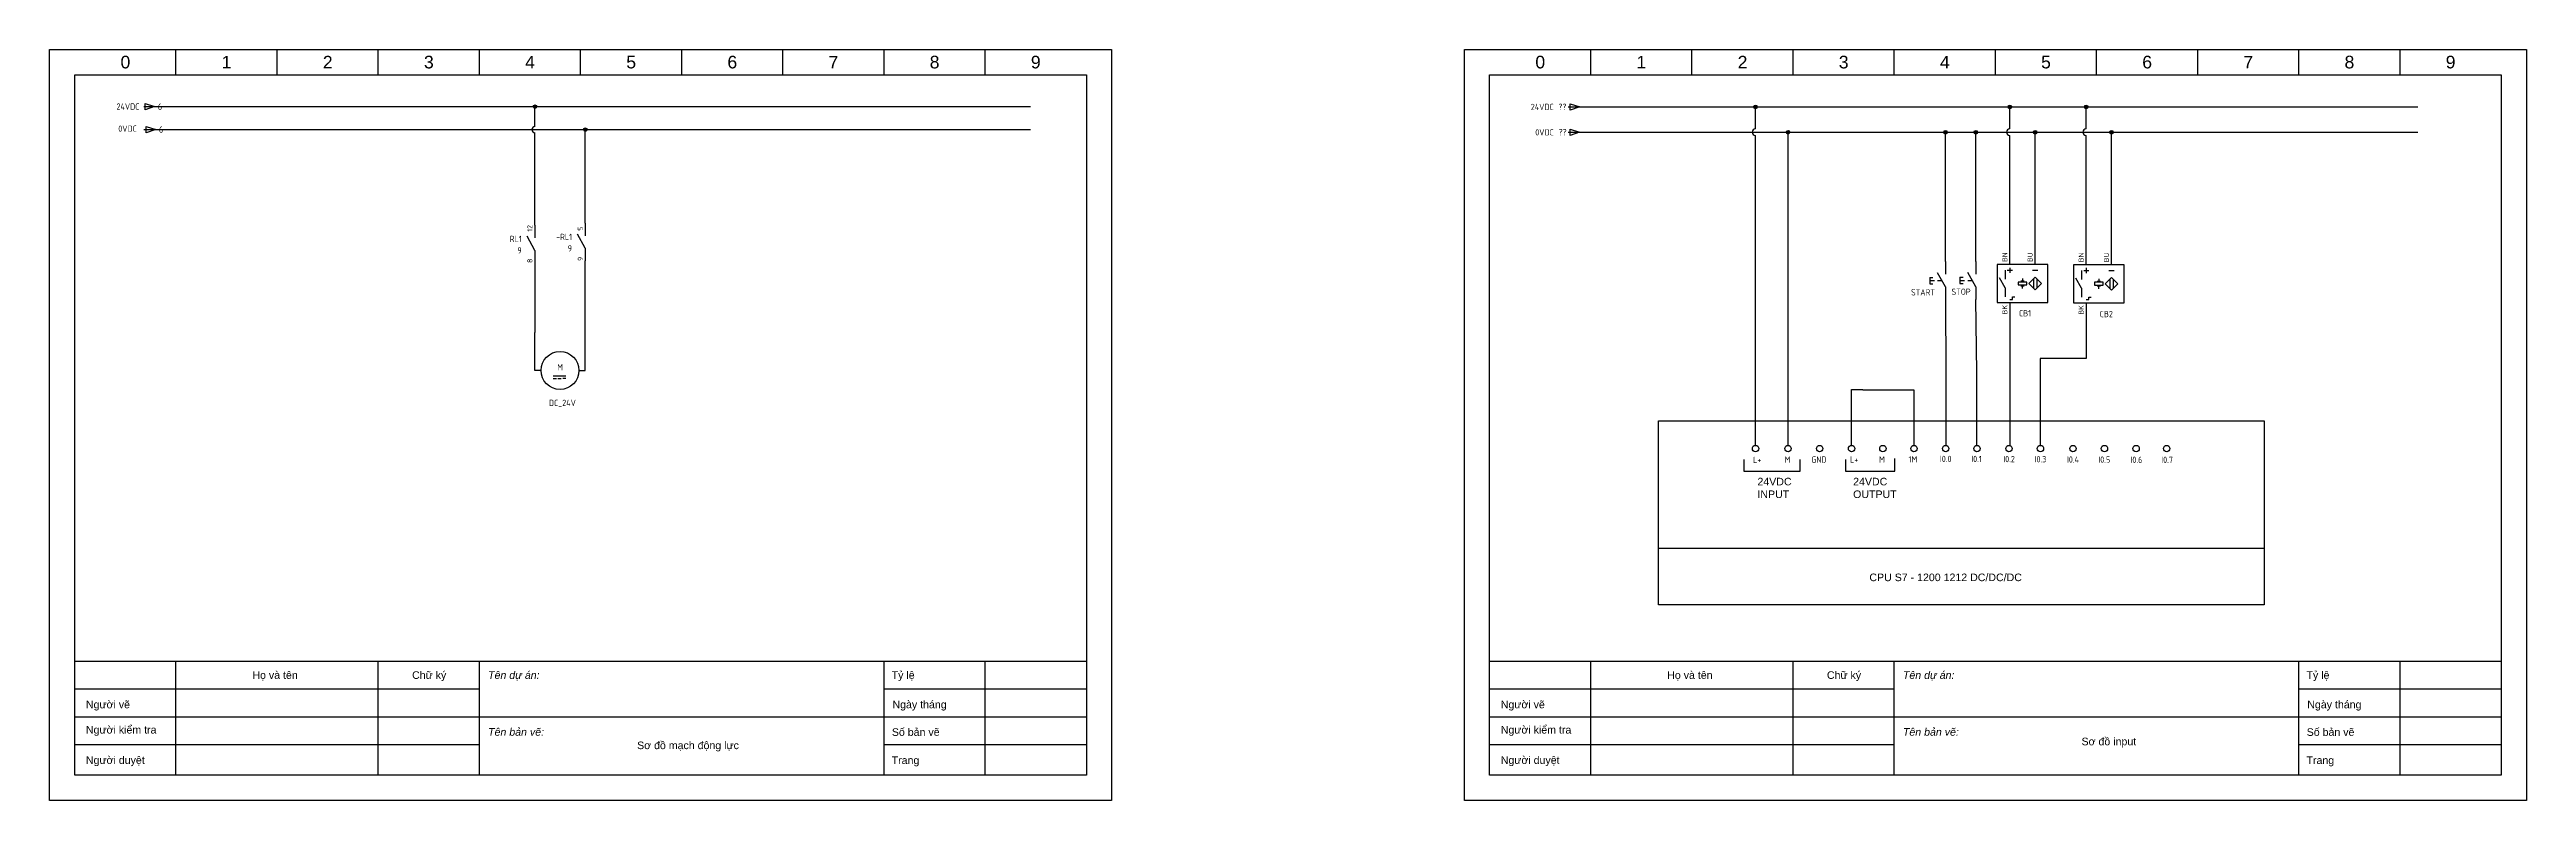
# Model space of a CAD drawing. Header units: inches. Extents: x 0 to 2631, y -6 to 297.
# Drawn here: x 0 to 979, y 0 to 297 of the extents above; entities that cross this region are included whole.
import ezdxf
from ezdxf.enums import TextEntityAlignment as Align

# ---------------------------------------------------------------- set-up
doc = ezdxf.new("R2010")
doc.units = ezdxf.units.IN
doc.header["$MEASUREMENT"] = 0
for name, color, linetype in [('24V', 1, 'Continuous'), ('DESC', 150, 'Continuous'), ('MISC', 7, 'Continuous'), ('SYMS', 7, 'Continuous'), ('TAGS', 150, 'Continuous'), ('TERMS', 123, 'Continuous'), ('XREF', 7, 'Continuous'), ('XREFCHILD', 134, 'Continuous')]:
    doc.layers.add(name, color=color, linetype=linetype)
doc.styles.get("Standard").update_dxf_attribs({"font": 'arial.ttf', "height": 3})
doc.styles.add('WD_IEC', font='ISOCP2.shx', dxfattribs={"width": 0.9, "height": 4})

# ---------------------------------------------------------------- blocks, each defined once
blk = doc.blocks.new('*U59')
blk.add_line((0, -5), (0, 5))
blk = doc.blocks.new('*U60')
at = {"color": 0, "linetype": 'ByBlock', "lineweight": -2, "transparency": 16777216}
blk.add_blockref('*U59', (0, 0), dxfattribs=at)
blk = doc.blocks.new('*U43')
blk.add_line((0, -5), (0, 5))
blk = doc.blocks.new('*U44')
at = {"color": 0, "linetype": 'ByBlock', "lineweight": -2, "transparency": 16777216}
blk.add_blockref('*U43', (0, 0), dxfattribs=at)
blk = doc.blocks.new('*U45')
blk.add_line((0, -5), (0, 5))
blk = doc.blocks.new('*U46')
at = {"color": 0, "linetype": 'ByBlock', "lineweight": -2, "transparency": 16777216}
blk.add_blockref('*U45', (0, 0), dxfattribs=at)
blk = doc.blocks.new('*U47')
blk.add_line((0, -5), (0, 5))
blk = doc.blocks.new('*U48')
at = {"color": 0, "linetype": 'ByBlock', "lineweight": -2, "transparency": 16777216}
blk.add_blockref('*U47', (0, 0), dxfattribs=at)
blk = doc.blocks.new('*U49')
blk.add_line((0, -5), (0, 5))
blk = doc.blocks.new('*U50')
at = {"color": 0, "linetype": 'ByBlock', "lineweight": -2, "transparency": 16777216}
blk.add_blockref('*U49', (0, 0), dxfattribs=at)
blk = doc.blocks.new('*U51')
blk.add_line((0, -5), (0, 5))
blk = doc.blocks.new('*U52')
at = {"color": 0, "linetype": 'ByBlock', "lineweight": -2, "transparency": 16777216}
blk.add_blockref('*U51', (0, 0), dxfattribs=at)
blk = doc.blocks.new('*U53')
blk.add_line((0, -5), (0, 5))
blk = doc.blocks.new('*U54')
at = {"color": 0, "linetype": 'ByBlock', "lineweight": -2, "transparency": 16777216}
blk.add_blockref('*U53', (0, 0), dxfattribs=at)
blk = doc.blocks.new('*U55')
blk.add_line((0, -5), (0, 5))
blk = doc.blocks.new('*U56')
at = {"color": 0, "linetype": 'ByBlock', "lineweight": -2, "transparency": 16777216}
blk.add_blockref('*U55', (0, 0), dxfattribs=at)
blk = doc.blocks.new('*U57')
blk.add_line((0, -5), (0, 5))
blk = doc.blocks.new('*U58')
at = {"color": 0, "linetype": 'ByBlock', "lineweight": -2, "transparency": 16777216}
blk.add_blockref('*U57', (0, 0), dxfattribs=at)
blk = doc.blocks.new('new block')
for p, q in [((10, 10), (10, 287)), ((10, 287), (410, 287)), ((410, 287), (410, 10)), ((410, 55.02), (10, 55.02)), ((50, 10), (50, 55.02)), ((130, 10), (130, 55.02)), ((170, 10), (170, 55.02)), ((330, 10), (330, 55.02)), ((370, 10), (370, 55.02)), ((170, 44.01), (10, 44.01)), ((410, 44.01), (330, 44.01)), ((410, 33.01), (10, 33.01)), ((170, 22), (10, 22)), ((410, 22), (330, 22)), ((410, 10), (10, 10))]:
    blk.add_line(p, q)
blk.add_lwpolyline([(0, 0), (0, 297), (420, 297), (420, 0), (0, 0)], close=True)
for name, p in [('*U60', (50, 292)), ('*U44', (90, 292)), ('*U46', (130, 292)), ('*U48', (170, 292)), ('*U50', (210, 292)), ('*U52', (250, 292)), ('*U54', (290, 292)), ('*U56', (330, 292)), ('*U58', (370, 292))]:
    blk.add_blockref(name, p)
for s, width, gutter_width, heights, insert, char_height, attachment_point in [('{\\fArial|b0|i0|c163|p34;0}', 18.0473, 25, [0], (30, 292), 5, 5), ('{\\fArial|b0|i0|c163|p34;1 }', 18.0473, 25, [0], (70, 292), 5, 5), ('{\\fArial|b0|i0|c163|p34;2 }', 18.0473, 25, [0], (110, 292), 5, 5), ('{\\fArial|b0|i0|c163|p34;3 }', 18.0473, 25, [0], (150, 292), 5, 5), ('{\\fArial|b0|i0|c163|p34;4 }', 18.0473, 25, [0], (190, 292), 5, 5), ('{\\fArial|b0|i0|c163|p34;5 }', 18.0473, 25, [0], (230, 292), 5, 5), ('{\\fArial|b0|i0|c163|p34;6 }', 18.0473, 25, [0], (270, 292), 5, 5), ('{\\fArial|b0|i0|c163|p34;7  }', 18.0473, 25, [0], (310, 292), 5, 5), ('{\\fArial|b0|i0|c163|p34;8 }', 18.0473, 25, [0], (350, 292), 5, 5), ('{\\fArial|b0|i0|c163|p34;9 }', 18.0473, 25, [0], (390, 292), 5, 5), ('{\\fArial|b0|i0|c163|p34;Họ và tên }', 19.3697, 15, [3], (80.22, 51.09), 3, 1), ('{\\fArial|b0|i0|c163|p34;Chữ ký }', 19.3697, 15, [3], (143.37, 51.09), 3, 1), ('{\\fArial|b0|i1|c163|p34;Tên dự án: \\fArial|b0|i0|c163|p34;  }', 21.9021, 15, [3], (173.42, 51.09), 3, 1), ('{\\fArial|b0|i0|c163|p34;Tỷ lệ }', 13.2781, 15, [3], (333.02, 51.09), 3, 1), ('{\\fArial|b0|i0|c163|p34;Người vẽ}', 19.3697, 15, [3], (14.39, 39.47), 3, 1), ('\\pxt6;{\\fArial|b0|i0|c163|p34;Ngày tháng }', 27.7555, 0, [3], (333.33, 39.46), 3, 1), ('{\\fArial|b0|i0|c163|p34;Người kiểm tra }', 31.6874, 15, [3], (14.39, 29.47), 3, 1), ('{\\fArial|b0|i1|c163|p34;Tên bản vẽ: \\fArial|b0|i0|c163|p34; }', 23.6205, 15, [3], (173.42, 28.6), 3, 1), ('{\\fArial|b0|i0|c163|p34;Số bản vẽ   }', 19.3697, 15, [3], (333.1, 28.55), 3, 1), ('{\\fArial|b0|i0|c163|p34;Người duyệt  }', 31.6874, 15, [3], (14.39, 17.47), 3, 1), ('{\\fArial|b0|i0|c163|p34;Trang }', 19.3697, 15, [3], (333.02, 17.41), 3, 1)]:
    blk.add_mtext_dynamic_manual_height_columns(s, width=width, gutter_width=gutter_width, heights=heights, dxfattribs=dict(insert=insert, char_height=char_height, attachment_point=attachment_point))
for tag, p in [('TYLE', (376.15, 46.38)), ('TEN_DU_AN', (224.58, 39.14)), ('NGUOI_VE', (62.36, 36.05)), ('DATE', (376.55, 36.05)), ('NGUOI_KIEMTRA', (62.36, 24.96)), ('TEN_BAN_VE', (224.81, 17.27)), ('SHEET', (376.29, 25.51)), ('NGUOI_DUYET', (62.36, 13.48)), ('SHEET_MAX', (376.25, 14.77))]:
    blk.add_attdef(tag, p, '', height=3)
at = {"flags": 9}
blk.add_attdef('WD_TB', (0, 0), '', height=3, dxfattribs=at)
blk = doc.blocks.new('HA1S3')
blk.add_lwpolyline([(-3.75, 0), (0, 1.25), (0, -1.25)], close=True)
at = {"style": 'WD_IEC'}
blk.add_attdef('XREF', text='', height=2.5, dxfattribs=at).set_placement((-5, 0), align=Align.MIDDLE_RIGHT)
at = {"style": 'WD_IEC', "flags": 1}
blk.add_attdef('SIGCODE', text='', height=1, dxfattribs=at).set_placement((-2.5, 1.8), align=Align.RIGHT)
at = {"style": 'WD_IEC'}
for tag, p, height, flags in [('X1TERM01', (0, 0), 0.32, 1), ('WIRENO', (1.25, 1), 2.5, 8)]:
    blk.add_attdef(tag, p, '', height=height, dxfattribs=dict(at, flags=flags))
blk.add_attdef('DESC1', text='', height=2.5, dxfattribs=at).set_placement((1.25, -1), align=Align.TOP_LEFT)
blk = doc.blocks.new('VMO1M6')
for p, q in [((-10.02, 0), (-10, 15)), ((10, 0), (10, 15)), ((-7.5, 0), (-10.02, 0)), ((7.5, 0), (10, 0)), ((-2.66, -2.16), (2.34, -2.16)), ((-2.66, -3.16), (-1.41, -3.16)), ((-0.81, -3.16), (0.49, -3.16)), ((2.34, -3.16), (1.09, -3.16))]:
    blk.add_line(p, q)
blk.add_circle((0, 0), 7.5)
at = {"style": 'WD_IEC'}
for tag, p in [('INST', (-16.04, 9.25)), ('RATING1', (-16.04, -0.8)), ('TAG1', (-16.04, 3.25)), ('LOC', (-16.04, 6.25)), ('DESC2', (-16.04, -11.1)), ('DESC1', (-16.04, -8.1)), ('DESC3', (-16.04, -14.1))]:
    blk.add_attdef(tag, text='', height=2.5, dxfattribs=at).set_placement(p, align=Align.RIGHT)
for tag, p in [('TERM01', (-10.52, 14.94)), ('TERM02', (9.48, 14.94))]:
    blk.add_attdef(tag, text='', height=2, rotation=90, dxfattribs=at).set_placement(p, align=Align.RIGHT)
at = {"style": 'WD_IEC', "flags": 1}
for tag, p, height in [('X2TERM01', (-10, 15), 0.32), ('X2TERM02', (10, 15), 0.32), ('MFG', (10.83, 2.04), 1.5), ('CAT', (10.83, -0.02), 1.5), ('ASSYCODE', (10.72, -6.29), 1), ('FAMILY', (10.72, -7.79), 1), ('CATDESC', (10.72, -9.29), 1)]:
    blk.add_attdef(tag, p, '', height=height, dxfattribs=at)
at = {"style": 'WD_IEC'}
blk.add_attdef('M', text='', height=2.5, dxfattribs=at).set_placement((0.02, 0.02), align=Align.CENTER)
at = {"lineweight": 15, "style": 'WD_IEC'}
blk.add_attdef('XREF', text='', height=2.5, dxfattribs=at).set_placement((-16.04, -5.1), align=Align.RIGHT)
at = {"style": 'WD_IEC', "width": 0.9}
blk.add_attdef('WDTAGALT', text='', height=2.5, dxfattribs=at).set_placement((-16.04, -17.1), align=Align.RIGHT)
blk = doc.blocks.new('WDDOT')
for radius in [0.72, 0.449, 0.223]:
    blk.add_circle((0, 0), radius)
blk = doc.blocks.new('VT0_02')
blk.add_circle((0, 0), 1.25)
at = {"style": 'WD_IEC'}
blk.add_attdef('TAG1', text='', height=2.5, dxfattribs=at).set_placement((-0.5, 1.75), align=Align.RIGHT)
at = {"style": 'WD_IEC', "flags": 1}
for tag, p in [('X4TERM01', (-1.25, 0)), ('X2TERM01', (0, 1.25)), ('X1TERM01', (1.25, 0)), ('X8TERM01', (0, -1.25))]:
    blk.add_attdef(tag, p, '', height=0.32, dxfattribs=at)
blk = doc.blocks.new('VPB11')
for p, q in [((-6.25, 1.25), (-6.25, -1.25)), ((-6.25, 1.25), (-5, 1.25)), ((-6.25, 0), (-4.375, 0)), ((0, -2.5), (-3.125, 3.125)), ((-3.125, 0), (-1.389, 0)), ((0, 7.5), (0, 2.5)), ((-6.25, -1.25), (-5, -1.25)), ((0, -2.5), (0, -7.5))]:
    blk.add_line(p, q)
at = {"style": 'WD_IEC'}
for tag, p in [('INST', (-8, 10.25)), ('TAG1', (-8, 3.25)), ('LOC', (-8, 6.75)), ('DESC1', (-8, -10.35)), ('DESC3', (-8, -17.35)), ('DESC2', (-8, -13.85))]:
    blk.add_attdef(tag, text='', height=2.5, dxfattribs=at).set_placement(p, align=Align.RIGHT)
at = {"style": 'WD_IEC', "flags": 9}
for tag, p in [('MFG', (-8.5, -0.25)), ('CAT', (-8.5, -2.75))]:
    blk.add_attdef(tag, text='', height=1.5, dxfattribs=at).set_placement(p, align=Align.RIGHT)
at = {"style": 'WD_IEC'}
blk.add_attdef('TERM01', text='', height=2, rotation=90, dxfattribs=at).set_placement((-1, 7.5), align=Align.RIGHT)
blk.add_attdef('TERM02', (-1, -7.5), '', height=2, rotation=90, dxfattribs=at)
at = {"style": 'WD_IEC', "flags": 1}
for tag, p, height in [('X2TERM01', (0, 7.5), 0.32), ('X1LINK', (0, 0), 0.32), ('CONTACT', (0.5, 4.5), 1), ('COMMON', (1.75, 3.25), 1), ('X8TERM02', (0, -7.5), 0.32), ('ASSYCODE', (1, -4), 1), ('FAMILY', (1, -5.5), 1), ('CATDESC', (1, -7), 1)]:
    blk.add_attdef(tag, p, '', height=height, dxfattribs=at)
at = {"lineweight": 15, "style": 'WD_IEC'}
blk.add_attdef('XREF', text='', height=2.5, dxfattribs=at).set_placement((-8, -6.35), align=Align.RIGHT)
blk = doc.blocks.new('VPX11U3')
for p, q in [((-1.88, -1.75), (-4.06, 2.19)), ((-1.88, 5.25), (-1.88, 1.75)), ((-1, 5.25), (1, 5.25)), ((0, 6.25), (0, 4.25)), ((5, 1.95), (5, 0.88)), ((9, 5.25), (11, 5.25)), ((9.38, 1.87), (9.38, -1.88)), ((10.62, 1.87), (10.62, -1.88)), ((-1.88, -1.75), (-1.88, -5.25)), ((0, -6.25), (1, -6.25)), ((1, -6.25), (1, -5.25)), ((1, -5.25), (2, -5.25)), ((5, -1.95), (5, -0.88))]:
    blk.add_line(p, q)
for points in [[(-5, -7.5), (15, -7.5), (15, 7.5), (-5, 7.5)], [(3.25, 0.58), (3.25, -0.57), (6.75, -0.57), (6.75, 0.58)], [(10, 2.5), (12.5, 0), (10, -2.5), (7.5, 0)]]:
    blk.add_lwpolyline(points, close=True)
for points in [[(5.7, 0.88), (4.3, 0.88)], [(4.3, -0.88), (5.7, -0.88)]]:
    blk.add_lwpolyline(points)
at = {"style": 'WD_IEC'}
for tag, p in [('INST', (-6.75, 10.25)), ('TAG1', (-6.75, 3.25)), ('LOC', (-6.75, 6.75)), ('DESC3', (-6.75, -12.2)), ('DESC2', (-6.75, -8.7)), ('DESC1', (-6.75, -5.2))]:
    blk.add_attdef(tag, text='', height=2.5, dxfattribs=at).set_placement(p, align=Align.RIGHT)
for tag, p in [('TERM02', (-1, 8.5)), ('TERM03', (9, 8.5))]:
    blk.add_attdef(tag, p, '', height=2, rotation=90, dxfattribs=at)
at = {"lineweight": 15, "style": 'WD_IEC'}
for tag, p in [('XREF', (-6.75, -1.35)), ('WDTAGALT', (-7, -15.5))]:
    blk.add_attdef(tag, text='', height=2.5, dxfattribs=at).set_placement(p, align=Align.RIGHT)
at = {"style": 'WD_IEC', "flags": 1}
for tag, p, height in [('X2TERM02', (0, 7.5), 0.32), ('X2TERM03', (10, 7.5), 0.32), ('MFG', (17.75, 6.5), 1.5), ('CAT', (17.75, 4), 1.5), ('X8TERM01', (0, -7.5), 0.32), ('ASSYCODE', (16, -4), 1), ('FAMILY', (16, -5.5), 1), ('CATDESC', (16, -7), 1)]:
    blk.add_attdef(tag, p, '', height=height, dxfattribs=at)
at = {"style": 'WD_IEC'}
blk.add_attdef('TERM01', text='', height=2, rotation=90, dxfattribs=at).set_placement((-1, -8.5), align=Align.RIGHT)
blk = doc.blocks.new('VCR21')
for p, q in [((0, -2.5), (-3.12, 3.12)), ((0, 7.5), (0, 2.5)), ((0, -2.5), (0, -7.5))]:
    blk.add_line(p, q)
at = {"style": 'WD_IEC'}
for tag, p in [('TAG2', (-5.25, 0.75)), ('INST', (-5.25, 6.75)), ('LOC', (-5.25, 3.75)), ('DESC2', (-5.25, -9.75)), ('DESC1', (-5.25, -6.75)), ('XREF', (-5.25, -3.75)), ('DESC3', (-5.25, -12.75))]:
    blk.add_attdef(tag, text='', height=2.5, dxfattribs=at).set_placement(p, align=Align.RIGHT)
blk.add_attdef('TERM01', text='', height=2, rotation=90, dxfattribs=at).set_placement((-1, 7.5), align=Align.RIGHT)
blk.add_attdef('TERM02', (-1, -7.5), '', height=2, rotation=90, dxfattribs=at)
at = {"style": 'WD_IEC', "flags": 1}
for tag, p, height in [('X4LINK', (-2.75, 0), 0.32), ('X1LINK', (-0.5, 0), 0.32), ('X2TERM01', (0, 7.5), 0.32), ('X8TERM02', (0, -7.5), 0.32), ('CONTACT', (4, -3.5), 1), ('FAMILY', (4, -5), 1), ('COMMON', (5.25, -4.75), 1)]:
    blk.add_attdef(tag, p, '', height=height, dxfattribs=at)

msp = doc.modelspace()

# ---------------------------------------------------------------- linework, layer by layer
for p, q in [((37.28, 265.31), (387.87, 265.31)), ((211.87, 228.38), (211.87, 265.31)), ((600.51, 264.31), (936.58, 264.31)), ((687.48, 140.43), (687.48, 264.31)), ((749.75, 213.11), (749.75, 264.31)), ((761.7, 213.17), (761.7, 264.31)), ((785.2, 211.95), (785.2, 264.31)), ((815.39, 211.86), (815.39, 264.31)), ((191.96, 212.58), (191.87, 185.06)), ((211.87, 185.07), (211.87, 213.38)), ((749.75, 198.11), (749.84, 169.27)), ((762.19, 169.3), (761.7, 198.17)), ((775.2, 196.95), (775.2, 140.43)), ((805.39, 196.86), (805.39, 174.81)), ((749.84, 169.27), (749.84, 140.43)), ((762.19, 140.43), (762.19, 169.3)), ((805.39, 174.81), (787.25, 174.81)), ((787.25, 174.81), (787.25, 140.43)), ((712.61, 140.43), (712.61, 162.53)), ((712.61, 162.53), (717.06, 162.53)), ((717.06, 162.43), (737.21, 162.43)), ((737.21, 162.43), (737.21, 140.43)), ((670.03, 134.82), (670.03, 130.2)), ((670.03, 130.2), (692.22, 130.2)), ((692.22, 130.2), (692.22, 134.82)), ((710.2, 134.86), (710.2, 130.2)), ((710.2, 130.2), (729.72, 130.2)), ((729.72, 130.2), (729.72, 135.21)), ((636.29, 99.77), (875.76, 99.77))]:
    msp.add_line(p, q)
msp.add_lwpolyline([(636.29, 150.15), (875.76, 150.15), (875.76, 77.32), (636.29, 77.32)], close=True)
at = {"layer": '24V'}
for p, q in [((37.28, 274.42), (387.87, 274.42)), ((191.96, 266.58), (191.96, 274.42)), ((600.51, 274.31), (936.58, 274.31)), ((674.59, 273.48), (674.59, 274.31)), ((775.2, 265.58), (775.2, 274.31)), ((805.39, 265.58), (805.39, 274.31)), ((674.62, 265.58), (674.62, 273.48)), ((191.96, 227.58), (191.96, 264.04)), ((674.62, 140.43), (674.62, 263.04)), ((775.2, 211.95), (775.2, 263.04)), ((805.39, 211.86), (805.39, 263.04))]:
    msp.add_line(p, q, dxfattribs=at)
for centre in [(191.96, 265.31), (674.62, 264.31), (775.2, 264.31), (805.39, 264.31)]:
    msp.add_arc(centre, 1.27, 90, 270, dxfattribs=at)

# ---------------------------------------------------------------- block references
for p in [(0, 0), (559.49, 0)]:
    msp.add_blockref('new block', p)
at = {"layer": 'SYMS'}
ref = msp.add_blockref('HA1S3', (37.81, 274.42), dxfattribs=dict(at, rotation=180))
ref.add_attrib('XREF', '9', dxfattribs={"layer": 'XREF', "height": 2.5, "rotation": 180, "style": 'WD_IEC'}).set_placement((42.81, 274.42), align=Align.MIDDLE_RIGHT)
ref.add_attrib('DESC1', '24VDC', dxfattribs={"layer": 'DESC', "color": 0, "height": 2.5, "style": 'WD_IEC'}).set_placement((26.47, 275.69), align=Align.TOP_LEFT)
for p in [(191.96, 274.42), (674.59, 274.31), (775.2, 274.31), (805.39, 274.31), (211.87, 265.31), (687.48, 264.31), (749.75, 264.31), (761.7, 264.31), (785.2, 264.31), (815.39, 264.31)]:
    msp.add_blockref('WDDOT', p, dxfattribs=at)
ref = msp.add_blockref('HA1S3', (601.36, 274.31), dxfattribs=dict(at, rotation=180))
ref.add_attrib('XREF', '??', dxfattribs={"layer": 'XREF', "height": 2.5, "style": 'WD_IEC'}).set_placement((599.84, 274.31), align=Align.MIDDLE_RIGHT)
ref.add_attrib('DESC1', '24VDC', dxfattribs={"layer": 'DESC', "color": 0, "height": 2.5, "style": 'WD_IEC'}).set_placement((585.76, 275.54), align=Align.TOP_LEFT)
ref = msp.add_blockref('HA1S3', (38.23, 265.35), dxfattribs=dict(at, rotation=180))
ref.add_attrib('XREF', '9', dxfattribs={"layer": 'XREF', "height": 2.5, "rotation": 180, "style": 'WD_IEC'}).set_placement((43.23, 265.35), align=Align.MIDDLE_RIGHT)
ref.add_attrib('DESC1', '0VDC', dxfattribs={"layer": 'DESC', "color": 0, "height": 2.5, "style": 'WD_IEC'}).set_placement((27.18, 266.95), align=Align.TOP_LEFT)
ref = msp.add_blockref('HA1S3', (601.29, 264.31), dxfattribs=dict(at, rotation=180))
ref.add_attrib('XREF', '??', dxfattribs={"layer": 'XREF', "height": 2.5, "style": 'WD_IEC'}).set_placement((599.94, 264.31), align=Align.MIDDLE_RIGHT)
ref.add_attrib('DESC1', '0VDC', dxfattribs={"layer": 'DESC', "color": 0, "height": 2.5, "style": 'WD_IEC'}).set_placement((587.52, 265.5), align=Align.TOP_LEFT)
ref = msp.add_blockref('VCR21', (191.96, 220.08), dxfattribs=at)
ref.add_attrib('TERM02', '8', (190.96, 212.58), dxfattribs={"layer": 'TERMS', "color": 0, "height": 2, "rotation": 90, "style": 'WD_IEC'})
ref.add_attrib('TERM01', '12', dxfattribs={"layer": 'TERMS', "color": 0, "height": 2, "rotation": 90, "style": 'WD_IEC'}).set_placement((190.96, 227.58), align=Align.RIGHT)
ref.add_attrib('XREF', '9', dxfattribs={"layer": 'XREFCHILD', "color": 0, "height": 2.5, "style": 'WD_IEC'}).set_placement((186.71, 216.33), align=Align.RIGHT)
ref.add_attrib('TAG2', 'RL1', dxfattribs={"layer": 'TAGS', "color": 0, "height": 2.5, "style": 'WD_IEC'}).set_placement((186.71, 220.83), align=Align.RIGHT)
ref = msp.add_blockref('VCR21', (211.87, 220.88), dxfattribs=at)
ref.add_attrib('TERM02', '9 ', (210.87, 213.38), dxfattribs={"layer": 'TERMS', "height": 2, "rotation": 90, "style": 'WD_IEC'})
ref.add_attrib('TERM01', '5 ', dxfattribs={"layer": 'TERMS', "height": 2, "rotation": 90, "style": 'WD_IEC'}).set_placement((210.87, 228.38), align=Align.RIGHT)
ref.add_attrib('XREF', '9', dxfattribs={"layer": 'XREFCHILD', "height": 2.5, "style": 'WD_IEC'}).set_placement((206.62, 217.13), align=Align.RIGHT)
ref.add_attrib('TAG2', '-RL1', dxfattribs={"layer": 'TAGS', "height": 2.5, "style": 'WD_IEC'}).set_placement((206.62, 221.63), align=Align.RIGHT)
ref = msp.add_blockref('VPX11U3', (775.2, 204.45), dxfattribs=at)
ref.add_attrib('TERM03', 'BU', (784.2, 212.95), dxfattribs={"layer": 'TERMS', "color": 0, "height": 2, "rotation": 90, "style": 'WD_IEC'})
ref.add_attrib('TERM02', 'BN', (774.2, 212.95), dxfattribs={"layer": 'TERMS', "color": 0, "height": 2, "rotation": 90, "style": 'WD_IEC'})
ref.add_attrib('TERM01', 'BK', dxfattribs={"layer": 'TERMS', "color": 0, "height": 2, "rotation": 90, "style": 'WD_IEC'}).set_placement((774.2, 195.95), align=Align.RIGHT)
ref.add_attrib('TAG1', 'CB1', dxfattribs={"layer": 'TAGS', "color": 0, "height": 2.5, "style": 'WD_IEC'}).set_placement((783.6, 191.44), align=Align.RIGHT)
ref = msp.add_blockref('VPX11U3', (805.39, 204.36), dxfattribs=at)
ref.add_attrib('TERM03', 'BU', (814.39, 212.86), dxfattribs={"layer": 'TERMS', "color": 0, "height": 2, "rotation": 90, "style": 'WD_IEC'})
ref.add_attrib('TERM02', 'BN', (804.39, 212.86), dxfattribs={"layer": 'TERMS', "color": 0, "height": 2, "rotation": 90, "style": 'WD_IEC'})
ref.add_attrib('TERM01', 'BK', dxfattribs={"layer": 'TERMS', "color": 0, "height": 2, "rotation": 90, "style": 'WD_IEC'}).set_placement((804.39, 195.86), align=Align.RIGHT)
ref.add_attrib('TAG1', 'CB2', dxfattribs={"layer": 'TAGS', "color": 0, "height": 2.5, "style": 'WD_IEC'}).set_placement((815.95, 191.14), align=Align.RIGHT)
ref = msp.add_blockref('VPB11', (749.75, 205.61), dxfattribs=at)
ref.add_attrib('TAG1', 'START', dxfattribs={"layer": 'TAGS', "color": 0, "height": 2.5, "style": 'WD_IEC'}).set_placement((745.6, 199.71), align=Align.RIGHT)
ref = msp.add_blockref('VPB11', (761.7, 205.67), dxfattribs=at)
ref.add_attrib('TAG1', 'STOP', dxfattribs={"layer": 'TAGS', "color": 0, "height": 2.5, "style": 'WD_IEC'}).set_placement((759.7, 199.96), align=Align.RIGHT)
ref = msp.add_blockref('VMO1M6', (201.87, 170.07), dxfattribs=at)
ref.add_attrib('M', 'M', dxfattribs={"layer": 'MISC', "height": 2.5, "style": 'WD_IEC'}).set_placement((201.89, 170.09), align=Align.CENTER)
ref.add_attrib('TAG1', 'DC_24V', dxfattribs={"layer": 'TAGS', "color": 0, "height": 2.5, "style": 'WD_IEC'}).set_placement((208.14, 156), align=Align.RIGHT)
ref = msp.add_blockref('VT0_02', (674.62, 139.18), dxfattribs=at)
ref.add_attrib('TAG1', 'L+', dxfattribs={"layer": 'TAGS', "color": 0, "height": 2.5, "style": 'WD_IEC'}).set_placement((676.93, 133.44), align=Align.RIGHT)
ref = msp.add_blockref('VT0_02', (687.48, 139.18), dxfattribs=at)
ref.add_attrib('TAG1', 'M', dxfattribs={"layer": 'TAGS', "color": 0, "height": 2.5, "style": 'WD_IEC'}).set_placement((688.4, 133.56), align=Align.RIGHT)
ref = msp.add_blockref('VT0_02', (699.99, 139.18), dxfattribs=at)
ref.add_attrib('TAG1', 'GND', dxfattribs={"layer": 'TAGS', "color": 0, "height": 2.5, "style": 'WD_IEC'}).set_placement((702.65, 133.56), align=Align.RIGHT)
ref = msp.add_blockref('VT0_02', (712.61, 139.18), dxfattribs=at)
ref.add_attrib('TAG1', 'L+', dxfattribs={"layer": 'TAGS', "color": 0, "height": 2.5, "style": 'WD_IEC'}).set_placement((715.24, 133.58), align=Align.RIGHT)
ref = msp.add_blockref('VT0_02', (724.99, 139.18), dxfattribs=at)
ref.add_attrib('TAG1', 'M', dxfattribs={"layer": 'TAGS', "color": 0, "height": 2.5, "style": 'WD_IEC'}).set_placement((725.75, 133.59), align=Align.RIGHT)
ref = msp.add_blockref('VT0_02', (737.27, 139.18), dxfattribs=at)
ref.add_attrib('TAG1', '1M', dxfattribs={"layer": 'TAGS', "color": 0, "height": 2.5, "style": 'WD_IEC'}).set_placement((738.57, 133.66), align=Align.RIGHT)
ref = msp.add_blockref('VT0_02', (749.84, 139.18), dxfattribs=at)
ref.add_attrib('TAG1', 'I0.0', dxfattribs={"layer": 'TAGS', "color": 0, "height": 2.5, "style": 'WD_IEC'}).set_placement((752.14, 133.83), align=Align.RIGHT)
ref = msp.add_blockref('VT0_02', (762.19, 139.18), dxfattribs=at)
ref.add_attrib('TAG1', 'I0.1', dxfattribs={"layer": 'TAGS', "color": 0, "height": 2.5, "style": 'WD_IEC'}).set_placement((764.11, 133.82), align=Align.RIGHT)
ref = msp.add_blockref('VT0_02', (774.84, 139.18), dxfattribs=at)
ref.add_attrib('TAG1', 'I0.2', dxfattribs={"layer": 'TAGS', "color": 0, "height": 2.5, "style": 'WD_IEC'}).set_placement((777.19, 133.77), align=Align.RIGHT)
ref = msp.add_blockref('VT0_02', (787.3, 139.18), dxfattribs=at)
ref.add_attrib('TAG1', 'I0.3', dxfattribs={"layer": 'TAGS', "color": 0, "height": 2.5, "style": 'WD_IEC'}).set_placement((789.63, 133.73), align=Align.RIGHT)
ref = msp.add_blockref('VT0_02', (800.14, 139.18), dxfattribs=at)
ref.add_attrib('TAG1', 'I0.4', dxfattribs={"layer": 'TAGS', "color": 0, "height": 2.5, "style": 'WD_IEC'}).set_placement((802.54, 133.6), align=Align.RIGHT)
ref = msp.add_blockref('VT0_02', (812.61, 139.18), dxfattribs=at)
ref.add_attrib('TAG1', 'I0.5', dxfattribs={"layer": 'TAGS', "color": 0, "height": 2.5, "style": 'WD_IEC'}).set_placement((814.89, 133.55), align=Align.RIGHT)
ref = msp.add_blockref('VT0_02', (825.13, 139.18), dxfattribs=at)
ref.add_attrib('TAG1', 'I0.6', dxfattribs={"layer": 'TAGS', "color": 0, "height": 2.5, "style": 'WD_IEC'}).set_placement((827.59, 133.49), align=Align.RIGHT)
ref = msp.add_blockref('VT0_02', (837.24, 139.18), dxfattribs=at)
ref.add_attrib('TAG1', 'I0.7', dxfattribs={"layer": 'TAGS', "color": 0, "height": 2.5, "style": 'WD_IEC'}).set_placement((839.7, 133.49), align=Align.RIGHT)

# ---------------------------------------------------------------- texts
at = {"char_height": 3, "attachment_point": 1}
for s, width, insert in [('24VDC \\PINPUT', 18.9785, (675.38, 127.62)), ('24VDC \\POUTPUT', 18.9785, (713.22, 127.62)), ('\\pxqc;CPU S7 - 1200 1212 DC/DC/DC', 112.8891, (693.37, 89.74)), ('{\\fArial|b0|i0|c163|p34;Sơ đồ mạch động lực}', 125.4776, (232.35, 23.3)), ('S{\\fArial|b0|i0|c163|p34;ơ đồ input }', 118.3563, (803.54, 24.83))]:
    msp.add_mtext_dynamic_manual_height_columns(s, width=width, gutter_width=15, heights=[0], dxfattribs=dict(at, insert=insert))

doc.saveas('drawing.dxf')
